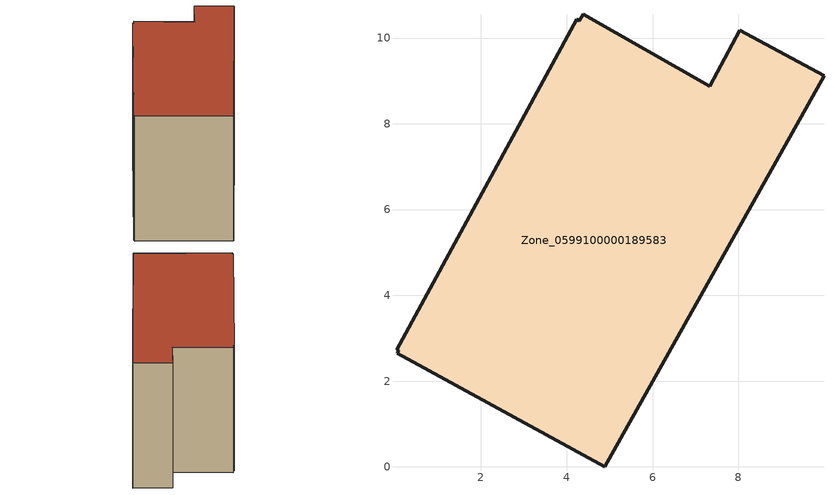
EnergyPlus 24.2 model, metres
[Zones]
Zone_0599100000189583
 floor ground (C_G): 4.89,0 0.04,2.65 0.08,2.72 0.03,2.73 4.23,10.44 4.29,10.4 4.38,10.56 7.33,8.88 8.04,10.19 10,9.12 z0
 wall outside (C_F): 10,9.12 8.04,10.19 7.33,8.88 4.38,10.56 4.29,10.4 4.23,10.44 0.03,2.73 0.08,2.72 0.04,2.65 4.89,0 10,9.12 z0:8.57
 roof outside (C_R): 0.04,2.65 4.89,0 10,9.12 8.04,10.19 7.33,8.88 4.38,10.56 4.29,10.4 4.23,10.44 0.03,2.73 0.08,2.72 z8.57
[BUILDING]
Pand.0599100000189583: North Axis=0; Terrain=City; Loads Convergence Tolerance Value=0.04; Temperature Convergence Tolerance Value=0.4; Solar Distribution=FullExterior; Maximum Number of Warmup Days=25; Minimum Number of Warmup Days=1
[Site:Location]
Rotterdam.The.Hague.AP_ZH_NLD Design_Conditions: Latitude=51.96; Longitude=4.45; Time Zone=1; Elevation=-4.5
[SITE:GROUNDTEMPERATURE:BUILDINGSURFACE]
18, 18, 18, 18, 18, 18, 18, 18, 18, 18, 18, 18
[MATERIAL] Thermal Absorptance=0.9; Solar Absorptance=0.7; Visible Absorptance=0.7
Name | Roughness | Thickness | Conductivity | Density | Specific Heat
G.TC.1975-1991 | MediumSmooth | 0.15 | 0.288461 | 540 | 1210
F.TC.1975-1991 | Rough | 0.3 | 0.230769 | 1920 | 840
R.TC.1975-1991 | MediumRough | 0.2 | 0.153846 | 1500 | 1000
[CONSTRUCTION]
C_G: G.TC.1975-1991
C_F: F.TC.1975-1991
C_R: R.TC.1975-1991
[ZONE]
Zone_0599100000189583: Type=1; Multiplier=1; Ceiling Height=Autocalculate; Volume=Autocalculate; Floor Area=autocalculate; Part of Total Floor Area=Yes
[ZONEINFILTRATION:DESIGNFLOWRATE]
Infil_Zone_0599100000189583: Zone or ZoneList or Space or SpaceList=Zone_0599100000189583; Schedule=AlwaysOn; Design Flow Rate Calculation Method=Flow/Area; Flow Rate per Floor Area=0.003; Constant Term Coefficient=1; Temperature Term Coefficient=0; Velocity Term Coefficient=0; Velocity Squared Term Coefficient=0
[HVACTEMPLATE:ZONE:IDEALLOADSAIRSYSTEM]
Zone_0599100000189583: Maximum Heating Supply Air Temperature=50; Minimum Cooling Supply Air Temperature=13; Maximum Heating Supply Air Humidity Ratio=0.0156; Minimum Cooling Supply Air Humidity Ratio=0.0077; Heating Limit=NoLimit; Cooling Limit=NoLimit; Dehumidification Control Type=ConstantSensibleHeatRatio; Cooling Sensible Heat Ratio=0.7; Dehumidification Setpoint=60; Humidification Control Type=None; Humidification Setpoint=30; Outdoor Air Method=None; Outdoor Air Flow Rate per Person=0.00944; Outdoor Air Flow Rate per Zone Floor Area=0; Outdoor Air Flow Rate per Zone=0; Demand Controlled Ventilation Type=None; Outdoor Air Economizer Type=NoEconomizer; Heat Recovery Type=None; Sensible Heat Recovery Effectiveness=0.7; Latent Heat Recovery Effectiveness=0.65
[ZONECONTROL:THERMOSTAT]
ThermostatControl_Zone_0599100000189583: Zone or ZoneList=Zone_0599100000189583; Control Type Schedule=DualSetpointControlType; Control 1=Thermostat_Zone_0599100000189583; Temperature Difference Between Cutout And Setpoint=0
[THERMOSTATSETPOINT:DUALSETPOINT]
Thermostat_Zone_0599100000189583: Heating Setpoint Temperature Schedule=HeatingSetpoint_Zone_0599100000189583; Cooling Setpoint Temperature Schedule=CoolingSetpoint_Zone_0599100000189583
[SCHEDULE:COMPACT]
HeatingSetpoint_Zone_0599100000189583: Through: 12/31, For: AllDays, Until: 24:00, 21
CoolingSetpoint_Zone_0599100000189583: Through: 12/31, For: AllDays, Until: 24:00, 24
DualSetpointControlType: Through: 12/31, For: AllDays, Until: 24:00, 4
AlwaysOn: Through: 12/31, For: AllDays, Until: 24:00, 1
